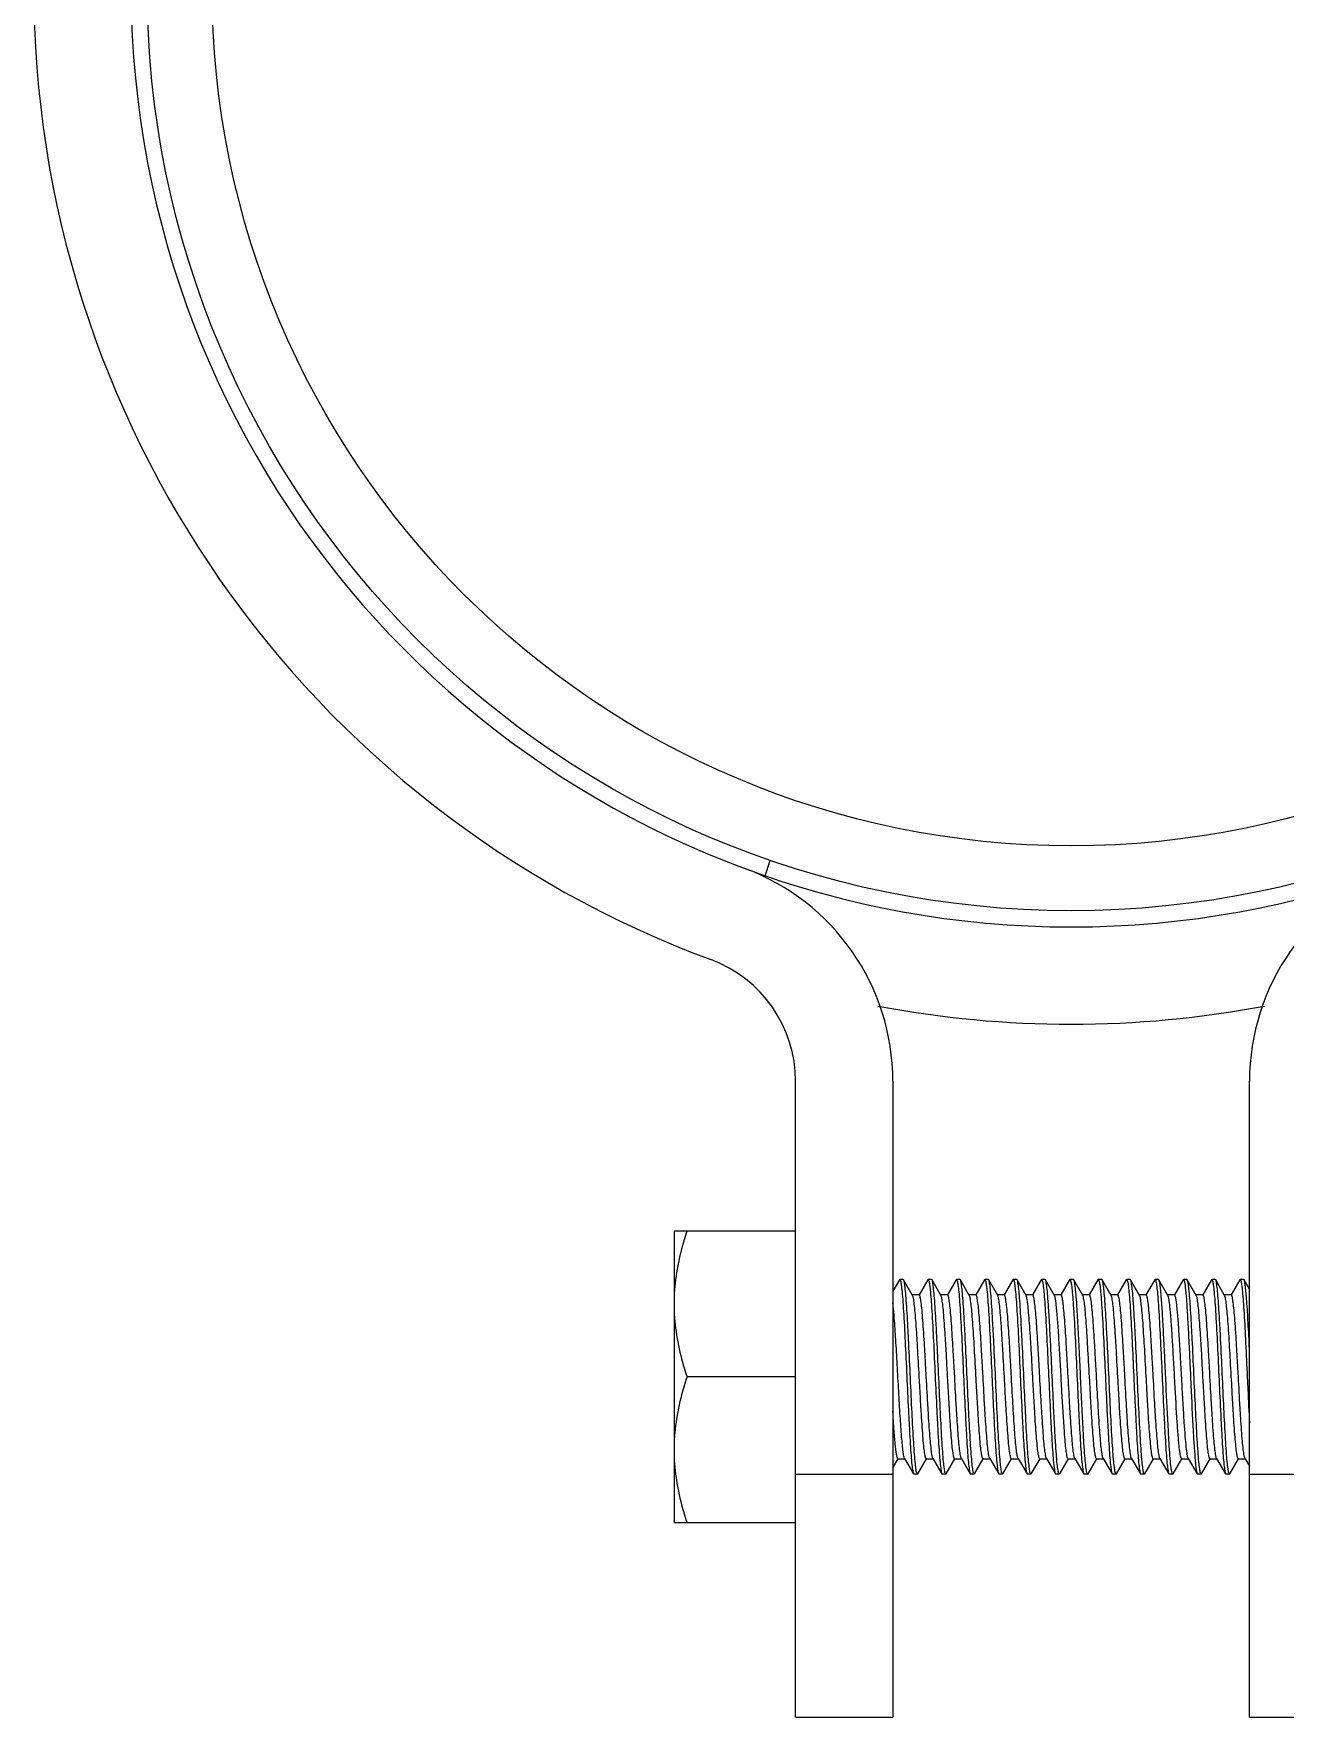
# Model space of a CAD drawing. Extents: x -427546 to -314919, y 698702 to 968782.
# Drawn here: x -419600 to -419040, y 900887 to 901641 of the extents above; entities that cross this region are included whole.
import ezdxf

# ---------------------------------------------------------------- set-up
doc = ezdxf.new("R2010")
doc.units = 0
doc.header["$LTSCALE"] = 1000
doc.header["$MEASUREMENT"] = 0
doc.layers.get('0').update_dxf_attribs({"linetype": 'CONTINUOUS'})

msp = doc.modelspace()

# ---------------------------------------------------------------- linework, layer by layer
at = {"linetype": 'CONTINUOUS'}
for p, q in [((-419272.87, 901263.79), (-419270.51, 901270.65)), ((-419259.2, 900886.92), (-419259.2, 901171.73)), ((-419215.64, 901171.73), (-419215.64, 900886.92)), ((-419055.92, 900886.92), (-419055.92, 901171.73)), ((-419313.65, 901104.72), (-419259.2, 901104.72)), ((-419313.65, 901104.72), (-419313.65, 900974.04)), ((-419212.72, 901082.8), (-419215.64, 901077.76)), ((-419212.72, 901082.8), (-419212.56, 901082.94)), ((-419210.97, 901082.94), (-419212.56, 901082.94)), ((-419210.97, 901082.94), (-419212.56, 901082.94)), ((-419212.56, 901082.94), (-419212.53, 901082.94)), ((-419210.81, 901082.8), (-419210.97, 901082.94)), ((-419206.8, 901075.88), (-419210.81, 901082.8)), ((-419200.02, 901082.8), (-419203.91, 901076.09)), ((-419200.02, 901082.8), (-419199.85, 901082.94)), ((-419198.27, 901082.94), (-419199.85, 901082.94)), ((-419198.27, 901082.94), (-419199.85, 901082.94)), ((-419199.85, 901082.94), (-419199.83, 901082.94)), ((-419198.1, 901082.8), (-419198.27, 901082.94)), ((-419194.09, 901075.88), (-419198.1, 901082.8)), ((-419187.31, 901082.8), (-419191.2, 901076.09)), ((-419187.31, 901082.8), (-419187.15, 901082.94)), ((-419185.56, 901082.94), (-419187.15, 901082.94)), ((-419185.56, 901082.94), (-419187.15, 901082.94)), ((-419187.15, 901082.94), (-419187.12, 901082.94)), ((-419185.4, 901082.8), (-419185.56, 901082.94)), ((-419181.39, 901075.88), (-419185.4, 901082.8)), ((-419174.61, 901082.8), (-419178.5, 901076.09)), ((-419174.61, 901082.8), (-419174.44, 901082.94)), ((-419172.86, 901082.94), (-419174.44, 901082.94)), ((-419172.86, 901082.94), (-419174.44, 901082.94)), ((-419174.44, 901082.94), (-419174.42, 901082.94)), ((-419172.69, 901082.8), (-419172.86, 901082.94)), ((-419168.68, 901075.88), (-419172.69, 901082.8)), ((-419161.9, 901082.8), (-419165.79, 901076.09)), ((-419161.9, 901082.8), (-419161.74, 901082.94)), ((-419160.15, 901082.94), (-419161.74, 901082.94)), ((-419160.15, 901082.94), (-419161.74, 901082.94)), ((-419161.74, 901082.94), (-419161.71, 901082.94)), ((-419159.99, 901082.8), (-419160.15, 901082.94)), ((-419155.98, 901075.88), (-419159.99, 901082.8)), ((-419149.2, 901082.8), (-419153.09, 901076.09)), ((-419149.2, 901082.8), (-419149.03, 901082.94)), ((-419147.45, 901082.94), (-419149.03, 901082.94)), ((-419147.45, 901082.94), (-419149.03, 901082.94)), ((-419149.03, 901082.94), (-419149.01, 901082.94)), ((-419147.28, 901082.8), (-419147.45, 901082.94)), ((-419143.27, 901075.88), (-419147.28, 901082.8)), ((-419136.49, 901082.8), (-419140.38, 901076.09)), ((-419136.49, 901082.8), (-419136.33, 901082.94)), ((-419134.74, 901082.94), (-419136.33, 901082.94)), ((-419134.74, 901082.94), (-419136.33, 901082.94)), ((-419136.33, 901082.94), (-419136.31, 901082.94)), ((-419134.58, 901082.8), (-419134.74, 901082.94)), ((-419130.57, 901075.88), (-419134.58, 901082.8)), ((-419123.79, 901082.8), (-419127.68, 901076.09)), ((-419123.79, 901082.8), (-419123.62, 901082.94)), ((-419122.04, 901082.94), (-419123.62, 901082.94)), ((-419122.04, 901082.94), (-419123.62, 901082.94)), ((-419123.62, 901082.94), (-419123.6, 901082.94)), ((-419121.87, 901082.8), (-419122.04, 901082.94)), ((-419117.86, 901075.88), (-419121.87, 901082.8)), ((-419111.08, 901082.8), (-419114.97, 901076.09)), ((-419111.08, 901082.8), (-419110.92, 901082.94)), ((-419109.33, 901082.94), (-419110.92, 901082.94)), ((-419109.33, 901082.94), (-419110.92, 901082.94)), ((-419110.92, 901082.94), (-419110.89, 901082.94)), ((-419109.17, 901082.8), (-419109.33, 901082.94)), ((-419105.16, 901075.88), (-419109.17, 901082.8)), ((-419098.38, 901082.8), (-419102.27, 901076.09)), ((-419098.38, 901082.8), (-419098.21, 901082.94)), ((-419096.63, 901082.94), (-419098.21, 901082.94)), ((-419096.63, 901082.94), (-419098.21, 901082.94)), ((-419098.21, 901082.94), (-419098.19, 901082.94)), ((-419096.46, 901082.8), (-419096.63, 901082.94)), ((-419092.45, 901075.88), (-419096.46, 901082.8)), ((-419085.67, 901082.8), (-419089.56, 901076.09)), ((-419085.67, 901082.8), (-419085.51, 901082.94)), ((-419083.92, 901082.94), (-419085.51, 901082.94)), ((-419083.92, 901082.94), (-419085.51, 901082.94)), ((-419085.51, 901082.94), (-419085.48, 901082.94)), ((-419083.76, 901082.8), (-419083.92, 901082.94)), ((-419079.75, 901075.88), (-419083.76, 901082.8)), ((-419072.97, 901082.8), (-419076.86, 901076.09)), ((-419072.97, 901082.8), (-419072.8, 901082.94)), ((-419071.22, 901082.94), (-419072.8, 901082.94)), ((-419071.22, 901082.94), (-419072.8, 901082.94)), ((-419072.8, 901082.94), (-419072.78, 901082.94)), ((-419071.05, 901082.8), (-419071.22, 901082.94)), ((-419067.04, 901075.88), (-419071.05, 901082.8)), ((-419060.26, 901082.8), (-419064.15, 901076.09)), ((-419060.26, 901082.8), (-419060.1, 901082.94)), ((-419058.51, 901082.94), (-419060.1, 901082.94)), ((-419058.51, 901082.94), (-419060.1, 901082.94)), ((-419060.1, 901082.94), (-419060.07, 901082.94)), ((-419058.35, 901082.8), (-419058.51, 901082.94)), ((-419055.92, 901078.61), (-419058.35, 901082.8)), ((-419203.84, 901076.04), (-419206.89, 901076.04)), ((-419191.13, 901076.04), (-419194.19, 901076.04)), ((-419178.43, 901076.04), (-419181.48, 901076.04)), ((-419181.31, 901075.71), (-419181.39, 901075.88)), ((-419165.72, 901076.04), (-419168.78, 901076.04)), ((-419153.02, 901076.04), (-419156.07, 901076.04)), ((-419140.31, 901076.04), (-419143.37, 901076.04)), ((-419127.61, 901076.04), (-419130.66, 901076.04)), ((-419114.9, 901076.04), (-419117.96, 901076.04)), ((-419102.2, 901076.04), (-419105.25, 901076.04)), ((-419105.03, 901075.6), (-419105.16, 901075.88)), ((-419089.49, 901076.04), (-419092.55, 901076.04)), ((-419076.79, 901076.04), (-419079.84, 901076.04)), ((-419064.08, 901076.04), (-419067.14, 901076.04)), ((-419259.2, 901039.38), (-419307.82, 901039.38)), ((-419056.92, 901039.33), (-419056.9, 901038.88)), ((-419215.64, 900998.58), (-419213.27, 901002.68)), ((-419213.34, 901002.72), (-419210.28, 901002.72)), ((-419210.38, 901002.88), (-419206.37, 900995.96)), ((-419204.46, 900995.96), (-419200.56, 901002.68)), ((-419200.64, 901002.72), (-419197.58, 901002.72)), ((-419197.68, 901002.88), (-419193.66, 900995.96)), ((-419191.75, 900995.96), (-419187.86, 901002.68)), ((-419187.93, 901002.72), (-419184.87, 901002.72)), ((-419184.97, 901002.88), (-419180.96, 900995.96)), ((-419179.05, 900995.96), (-419175.15, 901002.68)), ((-419175.23, 901002.72), (-419172.17, 901002.72)), ((-419172.27, 901002.88), (-419168.25, 900995.96)), ((-419166.34, 900995.96), (-419162.45, 901002.68)), ((-419162.52, 901002.72), (-419159.46, 901002.72)), ((-419159.56, 901002.88), (-419155.55, 900995.96)), ((-419153.64, 900995.96), (-419149.74, 901002.68)), ((-419149.82, 901002.72), (-419146.76, 901002.72)), ((-419146.86, 901002.88), (-419142.84, 900995.96)), ((-419140.93, 900995.96), (-419137.04, 901002.68)), ((-419137.11, 901002.72), (-419137.3, 901002.88)), ((-419137.11, 901002.72), (-419134.05, 901002.72)), ((-419134.15, 901002.88), (-419130.14, 900995.96)), ((-419128.23, 900995.96), (-419124.33, 901002.68)), ((-419124.41, 901002.72), (-419121.35, 901002.72)), ((-419121.45, 901002.88), (-419117.43, 900995.96)), ((-419115.52, 900995.96), (-419111.63, 901002.68)), ((-419111.7, 901002.72), (-419108.64, 901002.72)), ((-419108.74, 901002.88), (-419104.73, 900995.96)), ((-419102.82, 900995.96), (-419098.92, 901002.68)), ((-419099, 901002.72), (-419095.94, 901002.72)), ((-419096.04, 901002.88), (-419092.02, 900995.96)), ((-419090.11, 900995.96), (-419086.22, 901002.68)), ((-419086.29, 901002.72), (-419083.23, 901002.72)), ((-419083.33, 901002.88), (-419079.32, 900995.96)), ((-419077.41, 900995.96), (-419073.51, 901002.68)), ((-419073.59, 901002.72), (-419070.53, 901002.72)), ((-419070.63, 901002.88), (-419066.61, 900995.96)), ((-419064.7, 900995.96), (-419060.81, 901002.68)), ((-419060.88, 901002.72), (-419057.82, 901002.72)), ((-419057.92, 901002.88), (-419057.82, 901002.72)), ((-419057.82, 901002.72), (-419055.92, 900999.43)), ((-419259.2, 900995.82), (-419215.64, 900995.82)), ((-419206.37, 900995.96), (-419206.21, 900995.82)), ((-419204.62, 900995.82), (-419206.21, 900995.82)), ((-419204.62, 900995.82), (-419206.21, 900995.82)), ((-419204.62, 900995.82), (-419204.64, 900995.82)), ((-419204.46, 900995.96), (-419204.62, 900995.82)), ((-419193.66, 900995.96), (-419193.5, 900995.82)), ((-419191.91, 900995.82), (-419193.5, 900995.82)), ((-419191.91, 900995.82), (-419193.5, 900995.82)), ((-419191.91, 900995.82), (-419191.94, 900995.82)), ((-419191.75, 900995.96), (-419191.91, 900995.82)), ((-419180.96, 900995.96), (-419180.8, 900995.82)), ((-419179.21, 900995.82), (-419180.8, 900995.82)), ((-419179.21, 900995.82), (-419180.8, 900995.82)), ((-419179.21, 900995.82), (-419179.23, 900995.82)), ((-419179.05, 900995.96), (-419179.21, 900995.82)), ((-419168.25, 900995.96), (-419168.09, 900995.82)), ((-419166.5, 900995.82), (-419168.09, 900995.82)), ((-419166.5, 900995.82), (-419168.09, 900995.82)), ((-419166.5, 900995.82), (-419166.53, 900995.82)), ((-419166.34, 900995.96), (-419166.5, 900995.82)), ((-419155.55, 900995.96), (-419155.39, 900995.82)), ((-419153.8, 900995.82), (-419155.39, 900995.82)), ((-419153.8, 900995.82), (-419155.39, 900995.82)), ((-419153.8, 900995.82), (-419153.82, 900995.82)), ((-419153.64, 900995.96), (-419153.8, 900995.82)), ((-419142.84, 900995.96), (-419142.68, 900995.82)), ((-419141.28, 900995.82), (-419142.68, 900995.82)), ((-419141.28, 900995.82), (-419142.68, 900995.82)), ((-419141.19, 900995.87), (-419141.28, 900996.02)), ((-419140.93, 900995.96), (-419141.09, 900995.82)), ((-419130.17, 900996.02), (-419130.14, 900995.96)), ((-419130.14, 900995.96), (-419130.07, 900995.87)), ((-419128.39, 900995.82), (-419129.98, 900995.82)), ((-419128.23, 900995.96), (-419128.39, 900995.82)), ((-419117.43, 900995.96), (-419117.27, 900995.82)), ((-419115.68, 900995.82), (-419117.27, 900995.82)), ((-419115.68, 900995.82), (-419117.27, 900995.82)), ((-419115.68, 900995.82), (-419115.71, 900995.82)), ((-419115.52, 900995.96), (-419115.68, 900995.82)), ((-419104.73, 900995.96), (-419104.57, 900995.82)), ((-419102.98, 900995.82), (-419104.57, 900995.82)), ((-419102.98, 900995.82), (-419104.57, 900995.82)), ((-419102.98, 900995.82), (-419103, 900995.82)), ((-419102.82, 900995.96), (-419102.98, 900995.82)), ((-419092.02, 900995.96), (-419091.86, 900995.82)), ((-419090.27, 900995.82), (-419091.86, 900995.82)), ((-419090.27, 900995.82), (-419091.86, 900995.82)), ((-419090.11, 900995.96), (-419090.27, 900995.82)), ((-419079.32, 900995.96), (-419079.16, 900995.82)), ((-419077.57, 900995.82), (-419079.16, 900995.82)), ((-419077.57, 900995.82), (-419079.16, 900995.82)), ((-419077.57, 900995.82), (-419077.59, 900995.82)), ((-419077.41, 900995.96), (-419077.57, 900995.82)), ((-419066.61, 900995.96), (-419066.45, 900995.82)), ((-419064.86, 900995.82), (-419066.45, 900995.82)), ((-419064.86, 900995.82), (-419066.45, 900995.82)), ((-419064.86, 900995.82), (-419064.89, 900995.82)), ((-419064.7, 900995.96), (-419064.86, 900995.82)), ((-419055.92, 900995.82), (-419012.36, 900995.82)), ((-419259.2, 900974.04), (-419313.65, 900974.04)), ((-419259.2, 900886.92), (-419215.64, 900886.92)), ((-419055.92, 900886.92), (-419012.36, 900886.92))]:
    msp.add_line(p, q, dxfattribs=at)
for radius in [413.82, 384.78]:
    msp.add_circle((-419135.78, 901661.93), radius, dxfattribs=at)
for centre, radius, start, end in [((-419135.78, 901661.93), 464.64, 110.31751, 249.68249), ((-419135.78, 901661.93), 421.08, 109, 71), ((-419317.28, 901171.73), 101.64, 0, 69.68249), ((-418954.28, 901171.73), 101.64, 110.31751, 180), ((-419317.28, 901171.73), 58.08, 0, 69.68249), ((-419135.78, 901661.93), 464.64, 259.26191, 280.73809)]:
    msp.add_arc(centre, radius, start, end, dxfattribs=at)
for points, knots in [([(-419307.82, 901104.72), (-419308.7, 901102.07), (-419311.92, 901091.47), (-419313.65, 901080.35), (-419313.65, 901072.05)], [0, 0, 0, 0, 0.251892, 1, 1, 1, 1]), ([(-419212.53, 901082.94), (-419212.51, 901082.93), (-419212.36, 901082.82), (-419212.31, 901082.63), (-419212.26, 901082.48)], [0, 0, 0, 0, 0.146246, 1, 1, 1, 1]), ([(-419212.26, 901082.48), (-419212.07, 901081.87), (-419211.82, 901080.17), (-419211.47, 901076.98), (-419211.12, 901072.54), (-419210.61, 901064.6), (-419210.01, 901052.94), (-419209.32, 901038.01), (-419208.73, 901025.33), (-419208.23, 901015.79), (-419207.88, 901009.65), (-419207.51, 901004.49), (-419207.19, 901000.47), (-419206.8, 900997.79), (-419206.6, 900996.37), (-419206.37, 900995.96)], [0, 0, 0, 0, 0.021868, 0.059293, 0.111148, 0.175758, 0.334416, 0.514504, 0.692433, 0.773207, 0.844889, 0.905123, 0.951944, 0.983855, 1, 1, 1, 1]), ([(-419204.91, 900996.29), (-419205.11, 900996.89), (-419205.36, 900998.6), (-419205.71, 901001.79), (-419206.06, 901006.23), (-419206.57, 901014.17), (-419207.17, 901025.83), (-419207.86, 901040.75), (-419208.45, 901053.43), (-419208.95, 901062.97), (-419209.3, 901069.12), (-419209.67, 901074.27), (-419209.99, 901078.29), (-419210.37, 901080.98), (-419210.57, 901082.4), (-419210.81, 901082.8)], [0, 0, 0, 0, 0.021893, 0.059337, 0.111209, 0.175831, 0.334488, 0.514558, 0.692467, 0.773229, 0.8449, 0.905129, 0.951948, 0.983856, 1, 1, 1, 1]), ([(-419199.83, 901082.94), (-419199.8, 901082.93), (-419199.66, 901082.82), (-419199.61, 901082.64), (-419199.56, 901082.49)], [0, 0, 0, 0, 0.147522, 1, 1, 1, 1]), ([(-419199.56, 901082.49), (-419199.37, 901081.9), (-419199.12, 901080.2), (-419198.76, 901077.02), (-419198.42, 901072.59), (-419197.9, 901064.65), (-419197.31, 901053), (-419196.62, 901038.06), (-419196.03, 901025.37), (-419195.53, 901015.82), (-419195.17, 901009.66), (-419194.81, 901004.51), (-419194.48, 901000.48), (-419194.1, 900997.79), (-419193.9, 900996.37), (-419193.66, 900995.96)], [0, 0, 0, 0, 0.02168, 0.058952, 0.110694, 0.175227, 0.333837, 0.514005, 0.692077, 0.772934, 0.8447, 0.905011, 0.95189, 0.983838, 1, 1, 1, 1]), ([(-419192.21, 900996.28), (-419192.4, 900996.89), (-419192.65, 900998.6), (-419193.01, 901001.78), (-419193.35, 901006.23), (-419193.87, 901014.17), (-419194.46, 901025.82), (-419195.15, 901040.75), (-419195.74, 901053.43), (-419196.24, 901062.97), (-419196.6, 901069.12), (-419196.96, 901074.27), (-419197.28, 901078.29), (-419197.67, 901080.98), (-419197.87, 901082.4), (-419198.1, 901082.8)], [0, 0, 0, 0, 0.021869, 0.059298, 0.111159, 0.175773, 0.334425, 0.514513, 0.692436, 0.773203, 0.844885, 0.905123, 0.951945, 0.983855, 1, 1, 1, 1]), ([(-419187.12, 901082.94), (-419187.1, 901082.93), (-419186.95, 901082.82), (-419186.9, 901082.62), (-419186.85, 901082.48)], [0, 0, 0, 0, 0.146192, 1, 1, 1, 1]), ([(-419186.85, 901082.48), (-419186.66, 901081.87), (-419186.41, 901080.17), (-419186.06, 901076.98), (-419185.71, 901072.53), (-419185.2, 901064.59), (-419184.6, 901052.94), (-419183.91, 901038.01), (-419183.32, 901025.33), (-419182.82, 901015.79), (-419182.47, 901009.65), (-419182.1, 901004.49), (-419181.78, 901000.47), (-419181.39, 900997.79), (-419181.19, 900996.37), (-419180.96, 900995.96)], [0, 0, 0, 0, 0.021875, 0.059308, 0.111172, 0.175789, 0.334441, 0.514524, 0.692444, 0.773209, 0.844888, 0.905124, 0.951946, 0.983855, 1, 1, 1, 1]), ([(-419179.5, 900996.27), (-419179.69, 900996.87), (-419179.94, 900998.57), (-419180.3, 901001.74), (-419180.64, 901006.18), (-419181.16, 901014.11), (-419181.75, 901025.77), (-419182.45, 901040.7), (-419183.04, 901053.39), (-419183.53, 901062.95), (-419183.89, 901069.1), (-419184.26, 901074.26), (-419184.58, 901078.28), (-419184.96, 901080.97), (-419185.16, 901082.4), (-419185.4, 901082.8)], [0, 0, 0, 0, 0.021696, 0.058981, 0.110733, 0.175273, 0.333889, 0.51405, 0.692109, 0.772959, 0.844718, 0.905021, 0.951895, 0.98384, 1, 1, 1, 1]), ([(-419174.42, 901082.94), (-419174.39, 901082.93), (-419174.24, 901082.81), (-419174.2, 901082.62), (-419174.15, 901082.48)], [0, 0, 0, 0, 0.146067, 1, 1, 1, 1]), ([(-419174.15, 901082.48), (-419173.96, 901081.87), (-419173.71, 901080.16), (-419173.35, 901076.97), (-419173.01, 901072.53), (-419172.49, 901064.59), (-419171.9, 901052.93), (-419171.2, 901038.01), (-419170.62, 901025.33), (-419170.12, 901015.79), (-419169.76, 901009.64), (-419169.4, 901004.49), (-419169.07, 901000.47), (-419168.69, 900997.79), (-419168.49, 900996.37), (-419168.25, 900995.96)], [0, 0, 0, 0, 0.021894, 0.059339, 0.111212, 0.175833, 0.334492, 0.514561, 0.69247, 0.773231, 0.844902, 0.905131, 0.951948, 0.983856, 1, 1, 1, 1]), ([(-419166.8, 900996.28), (-419166.99, 900996.89), (-419167.24, 900998.6), (-419167.6, 901001.78), (-419167.94, 901006.23), (-419168.46, 901014.17), (-419169.05, 901025.82), (-419169.74, 901040.75), (-419170.33, 901053.43), (-419170.83, 901062.97), (-419171.19, 901069.12), (-419171.55, 901074.27), (-419171.87, 901078.29), (-419172.26, 901080.98), (-419172.46, 901082.4), (-419172.69, 901082.8)], [0, 0, 0, 0, 0.021872, 0.059299, 0.111157, 0.175768, 0.334426, 0.51451, 0.692437, 0.773209, 0.84489, 0.905124, 0.951944, 0.983855, 1, 1, 1, 1]), ([(-419161.71, 901082.94), (-419161.69, 901082.93), (-419161.54, 901082.82), (-419161.49, 901082.63), (-419161.44, 901082.48)], [0, 0, 0, 0, 0.14652, 1, 1, 1, 1]), ([(-419161.44, 901082.48), (-419161.25, 901081.88), (-419161, 901080.17), (-419160.65, 901076.99), (-419160.3, 901072.55), (-419159.79, 901064.61), (-419159.19, 901052.95), (-419158.5, 901038.02), (-419157.91, 901025.34), (-419157.41, 901015.8), (-419157.06, 901009.65), (-419156.69, 901004.5), (-419156.37, 901000.47), (-419155.98, 900997.79), (-419155.78, 900996.37), (-419155.55, 900995.96)], [0, 0, 0, 0, 0.021827, 0.05922, 0.111051, 0.175644, 0.334293, 0.514399, 0.692358, 0.77315, 0.84485, 0.9051, 0.951933, 0.983851, 1, 1, 1, 1]), ([(-419154.09, 900996.29), (-419154.29, 900996.89), (-419154.54, 900998.6), (-419154.89, 901001.79), (-419155.24, 901006.23), (-419155.75, 901014.17), (-419156.35, 901025.83), (-419157.04, 901040.75), (-419157.63, 901053.43), (-419158.13, 901062.97), (-419158.48, 901069.12), (-419158.85, 901074.27), (-419159.17, 901078.29), (-419159.55, 901080.98), (-419159.75, 901082.4), (-419159.99, 901082.8)], [0, 0, 0, 0, 0.021888, 0.05933, 0.1112, 0.17582, 0.334476, 0.514549, 0.692461, 0.773223, 0.844896, 0.905127, 0.951947, 0.983856, 1, 1, 1, 1]), ([(-419149.01, 901082.94), (-419148.98, 901082.93), (-419148.84, 901082.82), (-419148.79, 901082.63), (-419148.74, 901082.49)], [0, 0, 0, 0, 0.147302, 1, 1, 1, 1]), ([(-419148.74, 901082.49), (-419148.55, 901081.89), (-419148.3, 901080.19), (-419147.94, 901077.01), (-419147.6, 901072.58), (-419147.08, 901064.64), (-419146.49, 901052.99), (-419145.8, 901038.05), (-419145.21, 901025.36), (-419144.71, 901015.81), (-419144.35, 901009.66), (-419143.99, 901004.5), (-419143.66, 901000.48), (-419143.28, 900997.79), (-419143.08, 900996.37), (-419142.84, 900995.96)], [0, 0, 0, 0, 0.021712, 0.059011, 0.110774, 0.175321, 0.333937, 0.514091, 0.692138, 0.77298, 0.844732, 0.90503, 0.9519, 0.983841, 1, 1, 1, 1]), ([(-419141.28, 900996.02), (-419141.51, 900996.48), (-419141.73, 900998), (-419142.11, 901000.88), (-419142.45, 901005.12), (-419142.82, 901010.52), (-419143.18, 901016.91), (-419143.68, 901026.74), (-419144.28, 901039.68), (-419144.88, 901052.6), (-419145.39, 901062.38), (-419145.75, 901068.7), (-419146.12, 901074.01), (-419146.45, 901078.16), (-419146.84, 901080.92), (-419147.04, 901082.39), (-419147.28, 901082.8)], [0, 0, 0, 0, 0.017781, 0.051792, 0.101046, 0.163901, 0.238227, 0.321493, 0.50325, 0.684515, 0.767186, 0.840711, 0.902583, 0.950706, 0.983484, 1, 1, 1, 1]), ([(-419136.31, 901082.94), (-419136.28, 901082.93), (-419136.11, 901082.8), (-419136.07, 901082.59), (-419136.02, 901082.43)], [0, 0, 0, 0, 0.142412, 1, 1, 1, 1]), ([(-419136.02, 901082.43), (-419135.83, 901081.81), (-419135.58, 901080.09), (-419135.23, 901076.88), (-419134.89, 901072.45), (-419134.37, 901064.55), (-419133.78, 901052.98), (-419133.1, 901038.15), (-419132.51, 901025.56), (-419132.02, 901016.06), (-419131.66, 901009.92), (-419131.3, 901004.75), (-419130.97, 901000.69), (-419130.6, 900997.92), (-419130.39, 900996.46), (-419130.17, 900996.02)], [0, 0, 0, 0, 0.022323, 0.059966, 0.111809, 0.176196, 0.333935, 0.512859, 0.689876, 0.770433, 0.84213, 0.902644, 0.950025, 0.982776, 1, 1, 1, 1]), ([(-419128.39, 900995.82), (-419128.48, 900995.82), (-419128.66, 900996.16), (-419128.81, 900996.72), (-419129, 900997.73), (-419129.27, 900999.78), (-419129.6, 901003.25), (-419129.97, 901008.35), (-419130.35, 901014.58), (-419130.73, 901021.72), (-419131.11, 901029.51), (-419131.49, 901037.66), (-419131.86, 901045.86), (-419132.24, 901053.83), (-419132.62, 901061.28), (-419133, 901067.93), (-419133.38, 901073.52), (-419133.72, 901077.9), (-419134.12, 901080.82), (-419134.33, 901082.37), (-419134.58, 901082.8)], [0, 0, 0, 0, 0.003179, 0.010349, 0.021865, 0.037693, 0.081777, 0.141086, 0.21349, 0.29637, 0.38671, 0.481216, 0.576446, 0.66894, 0.755331, 0.832471, 0.897559, 0.948248, 0.982744, 1, 1, 1, 1]), ([(-419123.6, 901082.94), (-419123.57, 901082.93), (-419123.42, 901082.81), (-419123.38, 901082.62), (-419123.33, 901082.47)], [0, 0, 0, 0, 0.146004, 1, 1, 1, 1]), ([(-419123.33, 901082.47), (-419123.14, 901081.87), (-419122.89, 901080.16), (-419122.53, 901076.97), (-419122.19, 901072.53), (-419121.67, 901064.58), (-419121.08, 901052.93), (-419120.38, 901038), (-419119.8, 901025.33), (-419119.3, 901015.79), (-419118.94, 901009.64), (-419118.58, 901004.49), (-419118.25, 901000.47), (-419117.87, 900997.79), (-419117.67, 900996.37), (-419117.43, 900995.96)], [0, 0, 0, 0, 0.021904, 0.059356, 0.111234, 0.175859, 0.334521, 0.514585, 0.692487, 0.773246, 0.844913, 0.905138, 0.951952, 0.983857, 1, 1, 1, 1]), ([(-419115.98, 900996.29), (-419116.17, 900996.89), (-419116.42, 900998.6), (-419116.78, 901001.79), (-419117.12, 901006.23), (-419117.64, 901014.17), (-419118.23, 901025.83), (-419118.92, 901040.75), (-419119.51, 901053.43), (-419120.01, 901062.97), (-419120.37, 901069.12), (-419120.73, 901074.27), (-419121.05, 901078.29), (-419121.44, 901080.98), (-419121.64, 901082.4), (-419121.87, 901082.8)], [0, 0, 0, 0, 0.021888, 0.059328, 0.111196, 0.175814, 0.334474, 0.514547, 0.692462, 0.773228, 0.844902, 0.905131, 0.951948, 0.983856, 1, 1, 1, 1]), ([(-419110.89, 901082.94), (-419110.87, 901082.93), (-419110.72, 901082.82), (-419110.67, 901082.63), (-419110.63, 901082.48)], [0, 0, 0, 0, 0.146788, 1, 1, 1, 1]), ([(-419110.63, 901082.48), (-419110.43, 901081.88), (-419110.18, 901080.18), (-419109.83, 901077), (-419109.48, 901072.56), (-419108.97, 901064.62), (-419108.37, 901052.97), (-419107.68, 901038.03), (-419107.09, 901025.35), (-419106.59, 901015.8), (-419106.24, 901009.65), (-419105.87, 901004.5), (-419105.55, 901000.47), (-419105.16, 900997.79), (-419104.96, 900996.37), (-419104.73, 900995.96)], [0, 0, 0, 0, 0.021788, 0.059148, 0.110955, 0.175533, 0.334174, 0.514296, 0.692285, 0.773094, 0.844811, 0.905077, 0.951921, 0.983848, 1, 1, 1, 1]), ([(-419103.27, 900996.28), (-419103.47, 900996.89), (-419103.72, 900998.6), (-419104.07, 901001.79), (-419104.42, 901006.23), (-419104.93, 901014.17), (-419105.53, 901025.82), (-419106.22, 901040.75), (-419106.81, 901053.43), (-419107.31, 901062.97), (-419107.66, 901069.12), (-419108.03, 901074.27), (-419108.35, 901078.29), (-419108.73, 901080.98), (-419108.93, 901082.4), (-419109.17, 901082.8)], [0, 0, 0, 0, 0.021877, 0.059311, 0.111175, 0.175792, 0.334445, 0.514524, 0.692444, 0.773209, 0.844887, 0.905122, 0.951945, 0.983855, 1, 1, 1, 1]), ([(-419098.19, 901082.94), (-419098.16, 901082.93), (-419098.01, 901082.82), (-419097.97, 901082.63), (-419097.92, 901082.48)], [0, 0, 0, 0, 0.146706, 1, 1, 1, 1]), ([(-419097.92, 901082.48), (-419097.73, 901081.88), (-419097.48, 901080.18), (-419097.12, 901076.99), (-419096.78, 901072.55), (-419096.26, 901064.62), (-419095.67, 901052.96), (-419094.98, 901038.03), (-419094.39, 901025.35), (-419093.89, 901015.8), (-419093.53, 901009.65), (-419093.17, 901004.5), (-419092.84, 901000.47), (-419092.46, 900997.79), (-419092.26, 900996.37), (-419092.02, 900995.96)], [0, 0, 0, 0, 0.0218, 0.059172, 0.110989, 0.175574, 0.334211, 0.514328, 0.692305, 0.773106, 0.844818, 0.905082, 0.951925, 0.983849, 1, 1, 1, 1]), ([(-419092.25, 901015.07), (-419092.65, 901022.13), (-419093.15, 901032.97), (-419093.82, 901047.38), (-419094.33, 901057.87), (-419094.83, 901067.12), (-419095.27, 901073.76), (-419095.64, 901077.98), (-419095.89, 901080.22), (-419096.14, 901081.74), (-419096.32, 901082.55), (-419096.46, 901082.8)], [0, 0, 0, 0, 0.31261, 0.479025, 0.637331, 0.776893, 0.888349, 0.931124, 0.964281, 0.987309, 1, 1, 1, 1]), ([(-419085.48, 901082.94), (-419085.46, 901082.93), (-419085.31, 901082.82), (-419085.26, 901082.63), (-419085.22, 901082.48)], [0, 0, 0, 0, 0.14666, 1, 1, 1, 1]), ([(-419085.22, 901082.48), (-419084.91, 901081.54), (-419084.61, 901078.7), (-419084.1, 901073.35), (-419083.64, 901065.83), (-419083.15, 901056.64), (-419082.66, 901046.37), (-419082.01, 901032.38), (-419081.52, 901021.9), (-419081.14, 901015.07)], [0, 0, 0, 0, 0.04411, 0.125541, 0.239358, 0.37843, 0.533993, 0.696234, 1, 1, 1, 1]), ([(-419077.86, 900996.28), (-419078.05, 900996.88), (-419078.3, 900998.58), (-419078.66, 901001.76), (-419079, 901006.2), (-419079.52, 901014.14), (-419080.11, 901025.79), (-419080.81, 901040.72), (-419081.4, 901053.41), (-419081.89, 901062.96), (-419082.25, 901069.11), (-419082.62, 901074.26), (-419082.94, 901078.29), (-419083.32, 901080.97), (-419083.52, 901082.4), (-419083.76, 901082.8)], [0, 0, 0, 0, 0.02177, 0.059115, 0.110912, 0.175482, 0.334119, 0.514249, 0.692251, 0.773068, 0.844793, 0.905066, 0.951916, 0.983846, 1, 1, 1, 1]), ([(-419072.78, 901082.94), (-419072.75, 901082.93), (-419072.6, 901082.81), (-419072.56, 901082.62), (-419072.51, 901082.47)], [0, 0, 0, 0, 0.146034, 1, 1, 1, 1]), ([(-419072.51, 901082.47), (-419072.32, 901081.87), (-419072.07, 901080.16), (-419071.71, 901076.97), (-419071.37, 901072.53), (-419070.85, 901064.59), (-419070.26, 901052.93), (-419069.56, 901038.01), (-419068.98, 901025.33), (-419068.48, 901015.79), (-419068.12, 901009.64), (-419067.76, 901004.49), (-419067.43, 901000.47), (-419067.05, 900997.79), (-419066.85, 900996.37), (-419066.61, 900995.96)], [0, 0, 0, 0, 0.021899, 0.059349, 0.111223, 0.175847, 0.334508, 0.514576, 0.692482, 0.773242, 0.844912, 0.905137, 0.951951, 0.983857, 1, 1, 1, 1]), ([(-419065.16, 900996.29), (-419065.35, 900996.89), (-419065.6, 900998.6), (-419065.96, 901001.79), (-419066.3, 901006.24), (-419066.82, 901014.18), (-419067.41, 901025.83), (-419068.1, 901040.76), (-419068.69, 901053.44), (-419069.19, 901062.98), (-419069.55, 901069.12), (-419069.91, 901074.27), (-419070.23, 901078.29), (-419070.62, 901080.98), (-419070.82, 901082.4), (-419071.05, 901082.8)], [0, 0, 0, 0, 0.02191, 0.059368, 0.111249, 0.175876, 0.33454, 0.514602, 0.692499, 0.773255, 0.84492, 0.905142, 0.951954, 0.983858, 1, 1, 1, 1]), ([(-419060.07, 901082.94), (-419060.05, 901082.93), (-419059.9, 901082.82), (-419059.85, 901082.63), (-419059.81, 901082.49)], [0, 0, 0, 0, 0.147008, 1, 1, 1, 1]), ([(-419059.81, 901082.49), (-419059.62, 901081.9), (-419059.37, 901080.26), (-419059.03, 901077.18), (-419058.69, 901072.9), (-419058.18, 901065.23), (-419057.6, 901053.92), (-419057.16, 901044.41), (-419056.92, 901039.33)], [0, 0, 0, 0, 0.042374, 0.114709, 0.214932, 0.339935, 0.647912, 1, 1, 1, 1]), ([(-419055.92, 901051.83), (-419056.11, 901055.76), (-419056.47, 901062.9), (-419056.97, 901071.28), (-419057.4, 901076.67), (-419057.68, 901079.54), (-419057.98, 901081.47), (-419058.17, 901082.5), (-419058.35, 901082.8)], [0, 0, 0, 0, 0.379459, 0.689334, 0.809279, 0.902185, 0.96608, 1, 1, 1, 1]), ([(-419313.65, 901072.05), (-419313.65, 901063.76), (-419311.92, 901052.63), (-419308.7, 901042.03), (-419307.82, 901039.38)], [0, 0, 0, 0, 0.748108, 1, 1, 1, 1]), ([(-419210.38, 901002.88), (-419210.56, 901003.2), (-419210.78, 901004.24), (-419211.1, 901006.19), (-419211.4, 901009.04), (-419211.87, 901014.33), (-419212.41, 901022.41), (-419213.03, 901033.22), (-419213.65, 901044.68), (-419214.27, 901055.58), (-419214.89, 901064.78), (-419215.35, 901070.22), (-419215.64, 901072.47)], [0, 0, 0, 0, 0.015697, 0.044446, 0.085716, 0.138485, 0.272802, 0.433446, 0.603652, 0.765638, 0.902498, 1, 1, 1, 1]), ([(-419200.64, 901002.72), (-419200.72, 901002.72), (-419200.91, 901002.98), (-419201.16, 901003.82), (-419201.5, 901005.76), (-419201.84, 901008.9), (-419202.21, 901013.17), (-419202.59, 901018.37), (-419202.96, 901024.33), (-419203.34, 901030.84), (-419203.84, 901039.91), (-419204.33, 901048.91), (-419204.85, 901057.49), (-419205.22, 901063.1), (-419205.6, 901067.85), (-419205.95, 901071.59), (-419206.34, 901074.13), (-419206.57, 901075.48), (-419206.8, 901075.88)], [0, 0, 0, 0, 0.003456, 0.010692, 0.037889, 0.081613, 0.140407, 0.212192, 0.2944, 0.384075, 0.47799, 0.664972, 0.751304, 0.828651, 0.894236, 0.945722, 0.981321, 1, 1, 1, 1]), ([(-419197.68, 901002.88), (-419197.91, 901003.28), (-419198.14, 901004.63), (-419198.52, 901007.17), (-419198.87, 901010.91), (-419199.25, 901015.66), (-419199.62, 901021.27), (-419200.14, 901029.85), (-419200.63, 901038.85), (-419201.13, 901047.92), (-419201.51, 901054.43), (-419201.89, 901060.39), (-419202.26, 901065.6), (-419202.63, 901069.87), (-419202.98, 901073), (-419203.32, 901074.94), (-419203.57, 901075.78), (-419203.75, 901076.04), (-419203.84, 901076.04)], [0, 0, 0, 0, 0.01868, 0.054278, 0.105764, 0.171348, 0.248694, 0.335026, 0.52201, 0.615925, 0.705601, 0.787808, 0.859593, 0.918386, 0.962109, 0.989306, 0.996546, 1, 1, 1, 1]), ([(-419187.93, 901002.72), (-419188.02, 901002.72), (-419188.2, 901002.98), (-419188.45, 901003.82), (-419188.79, 901005.76), (-419189.14, 901008.9), (-419189.51, 901013.17), (-419189.88, 901018.37), (-419190.26, 901024.33), (-419190.64, 901030.84), (-419191.14, 901039.91), (-419191.63, 901048.91), (-419192.15, 901057.49), (-419192.52, 901063.1), (-419192.9, 901067.85), (-419193.24, 901071.59), (-419193.63, 901074.13), (-419193.86, 901075.48), (-419194.09, 901075.88)], [0, 0, 0, 0, 0.003455, 0.010693, 0.037891, 0.081614, 0.140407, 0.212192, 0.2944, 0.384075, 0.47799, 0.664974, 0.751306, 0.828653, 0.894237, 0.945722, 0.98132, 1, 1, 1, 1]), ([(-419184.97, 901002.88), (-419185.2, 901003.28), (-419185.43, 901004.63), (-419185.82, 901007.17), (-419186.17, 901010.91), (-419186.54, 901015.66), (-419186.92, 901021.27), (-419187.43, 901029.85), (-419187.92, 901038.85), (-419188.43, 901047.92), (-419188.8, 901054.43), (-419189.18, 901060.39), (-419189.55, 901065.6), (-419189.93, 901069.87), (-419190.27, 901073), (-419190.61, 901074.94), (-419190.86, 901075.78), (-419191.05, 901076.04), (-419191.13, 901076.04)], [0, 0, 0, 0, 0.018679, 0.054277, 0.105763, 0.171348, 0.248695, 0.335027, 0.52201, 0.615925, 0.7056, 0.787807, 0.859593, 0.918386, 0.96211, 0.989308, 0.996544, 1, 1, 1, 1]), ([(-419175.23, 901002.72), (-419175.31, 901002.72), (-419175.49, 901002.97), (-419175.74, 901003.79), (-419176.07, 901005.68), (-419176.42, 901008.74), (-419176.78, 901012.91), (-419177.15, 901018), (-419177.52, 901023.84), (-419177.9, 901030.23), (-419178.39, 901039.18), (-419178.99, 901049.99), (-419179.6, 901060.18), (-419180.13, 901067.13), (-419180.48, 901071), (-419180.85, 901073.75), (-419181.1, 901075.22), (-419181.31, 901075.71)], [0, 0, 0, 0, 0.003398, 0.010481, 0.037063, 0.079811, 0.137346, 0.207687, 0.288384, 0.376611, 0.469274, 0.654855, 0.819309, 0.886268, 0.939811, 0.978111, 1, 1, 1, 1]), ([(-419172.27, 901002.88), (-419172.5, 901003.28), (-419172.73, 901004.63), (-419173.11, 901007.17), (-419173.46, 901010.91), (-419173.84, 901015.66), (-419174.21, 901021.27), (-419174.73, 901029.85), (-419175.22, 901038.85), (-419175.72, 901047.92), (-419176.1, 901054.43), (-419176.48, 901060.39), (-419176.85, 901065.6), (-419177.22, 901069.87), (-419177.57, 901073), (-419177.91, 901074.94), (-419178.16, 901075.78), (-419178.34, 901076.04), (-419178.43, 901076.04)], [0, 0, 0, 0, 0.01868, 0.054279, 0.105766, 0.17135, 0.248697, 0.335029, 0.522011, 0.615926, 0.705601, 0.78781, 0.859595, 0.918388, 0.962111, 0.989307, 0.996546, 1, 1, 1, 1]), ([(-419162.52, 901002.72), (-419162.61, 901002.72), (-419162.79, 901002.98), (-419163.04, 901003.82), (-419163.38, 901005.76), (-419163.73, 901008.9), (-419164.1, 901013.17), (-419164.47, 901018.37), (-419164.85, 901024.33), (-419165.23, 901030.84), (-419165.73, 901039.91), (-419166.22, 901048.91), (-419166.74, 901057.49), (-419167.11, 901063.1), (-419167.49, 901067.85), (-419167.83, 901071.59), (-419168.22, 901074.13), (-419168.45, 901075.48), (-419168.68, 901075.88)], [0, 0, 0, 0, 0.003456, 0.010692, 0.037889, 0.081613, 0.140406, 0.212192, 0.294399, 0.384075, 0.477989, 0.664972, 0.751304, 0.828651, 0.894236, 0.945722, 0.981321, 1, 1, 1, 1]), ([(-419159.71, 901003.25), (-419159.9, 901003.82), (-419160.16, 901005.41), (-419160.52, 901008.33), (-419160.88, 901012.32), (-419161.4, 901019.34), (-419162, 901029.51), (-419162.59, 901040.25), (-419163.08, 901049.08), (-419163.45, 901055.36), (-419163.82, 901061.1), (-419164.18, 901066.08), (-419164.55, 901070.16), (-419164.88, 901073.15), (-419165.21, 901075), (-419165.46, 901075.8), (-419165.64, 901076.04), (-419165.72, 901076.04)], [0, 0, 0, 0, 0.024737, 0.065402, 0.120735, 0.188882, 0.353983, 0.53832, 0.629884, 0.716845, 0.796224, 0.865309, 0.92175, 0.963653, 0.989702, 0.996649, 1, 1, 1, 1]), ([(-419149.82, 901002.72), (-419149.9, 901002.72), (-419150.09, 901002.98), (-419150.34, 901003.82), (-419150.68, 901005.76), (-419151.02, 901008.9), (-419151.39, 901013.17), (-419151.77, 901018.37), (-419152.14, 901024.33), (-419152.52, 901030.84), (-419153.02, 901039.91), (-419153.51, 901048.91), (-419154.03, 901057.49), (-419154.4, 901063.1), (-419154.78, 901067.85), (-419155.13, 901071.59), (-419155.52, 901074.13), (-419155.75, 901075.48), (-419155.98, 901075.88)], [0, 0, 0, 0, 0.003456, 0.010693, 0.037891, 0.081614, 0.140408, 0.212193, 0.2944, 0.384075, 0.47799, 0.664974, 0.751306, 0.828653, 0.894237, 0.945723, 0.981321, 1, 1, 1, 1]), ([(-419146.86, 901002.88), (-419147.09, 901003.28), (-419147.32, 901004.63), (-419147.7, 901007.17), (-419148.05, 901010.91), (-419148.43, 901015.66), (-419148.8, 901021.27), (-419149.32, 901029.85), (-419149.81, 901038.85), (-419150.31, 901047.92), (-419150.69, 901054.43), (-419151.07, 901060.39), (-419151.44, 901065.6), (-419151.81, 901069.87), (-419152.16, 901073), (-419152.5, 901074.94), (-419152.75, 901075.78), (-419152.93, 901076.04), (-419153.02, 901076.04)], [0, 0, 0, 0, 0.018679, 0.054277, 0.105763, 0.171348, 0.248694, 0.335027, 0.52201, 0.615925, 0.7056, 0.787807, 0.859592, 0.918386, 0.96211, 0.989307, 0.996544, 1, 1, 1, 1]), ([(-419137.3, 901002.88), (-419137.52, 901003.26), (-419137.75, 901004.54), (-419138.12, 901006.94), (-419138.46, 901010.48), (-419139.16, 901019.15), (-419139.77, 901030.03), (-419140.47, 901042.66), (-419141, 901052.26), (-419141.54, 901060.88), (-419142, 901067.14), (-419142.4, 901071.17), (-419142.66, 901073.33), (-419142.93, 901074.83), (-419143.12, 901075.63), (-419143.27, 901075.88)], [0, 0, 0, 0, 0.017852, 0.051664, 0.100534, 0.162875, 0.407985, 0.545976, 0.68048, 0.801297, 0.899285, 0.937334, 0.967097, 0.988058, 1, 1, 1, 1]), ([(-419134.15, 901002.88), (-419134.38, 901003.28), (-419134.61, 901004.62), (-419135, 901007.16), (-419135.34, 901010.9), (-419135.72, 901015.65), (-419136.1, 901021.26), (-419136.61, 901029.84), (-419137.1, 901038.84), (-419137.61, 901047.91), (-419137.98, 901054.42), (-419138.36, 901060.39), (-419138.73, 901065.59), (-419139.11, 901069.86), (-419139.45, 901073), (-419139.79, 901074.94), (-419140.04, 901075.78), (-419140.23, 901076.04), (-419140.31, 901076.04)], [0, 0, 0, 0, 0.018628, 0.054185, 0.105638, 0.171201, 0.248536, 0.334866, 0.521871, 0.615806, 0.705504, 0.787737, 0.859546, 0.918359, 0.962097, 0.989304, 0.996544, 1, 1, 1, 1]), ([(-419124.41, 901002.72), (-419124.49, 901002.72), (-419124.68, 901002.98), (-419124.93, 901003.82), (-419125.27, 901005.76), (-419125.61, 901008.9), (-419125.98, 901013.17), (-419126.36, 901018.37), (-419126.73, 901024.33), (-419127.11, 901030.84), (-419127.61, 901039.91), (-419128.1, 901048.91), (-419128.62, 901057.49), (-419128.99, 901063.1), (-419129.37, 901067.85), (-419129.72, 901071.59), (-419130.11, 901074.13), (-419130.34, 901075.48), (-419130.57, 901075.88)], [0, 0, 0, 0, 0.003455, 0.010692, 0.037889, 0.081612, 0.140406, 0.212191, 0.294399, 0.384075, 0.477989, 0.664972, 0.751304, 0.82865, 0.894235, 0.945722, 0.98132, 1, 1, 1, 1]), ([(-419121.58, 901003.19), (-419121.77, 901003.74), (-419122.03, 901005.29), (-419122.39, 901008.16), (-419122.74, 901012.11), (-419123.27, 901019.11), (-419123.88, 901029.29), (-419124.46, 901040.05), (-419124.96, 901048.92), (-419125.33, 901055.23), (-419125.7, 901061), (-419126.06, 901066.01), (-419126.43, 901070.12), (-419126.77, 901073.13), (-419127.1, 901074.99), (-419127.34, 901075.8), (-419127.52, 901076.04), (-419127.61, 901076.04)], [0, 0, 0, 0, 0.023905, 0.063882, 0.118695, 0.186499, 0.351414, 0.536115, 0.627999, 0.715327, 0.79509, 0.864539, 0.921297, 0.963445, 0.989649, 0.996636, 1, 1, 1, 1]), ([(-419111.7, 901002.72), (-419111.79, 901002.72), (-419111.97, 901002.98), (-419112.22, 901003.82), (-419112.56, 901005.76), (-419112.91, 901008.9), (-419113.28, 901013.17), (-419113.65, 901018.37), (-419114.03, 901024.33), (-419114.41, 901030.84), (-419114.91, 901039.91), (-419115.4, 901048.91), (-419115.92, 901057.49), (-419116.29, 901063.1), (-419116.67, 901067.85), (-419117.01, 901071.59), (-419117.4, 901074.13), (-419117.63, 901075.48), (-419117.86, 901075.88)], [0, 0, 0, 0, 0.003456, 0.010693, 0.037891, 0.081614, 0.140408, 0.212193, 0.2944, 0.384075, 0.47799, 0.664974, 0.751306, 0.828653, 0.894237, 0.945723, 0.981321, 1, 1, 1, 1]), ([(-419108.74, 901002.88), (-419108.97, 901003.28), (-419109.2, 901004.63), (-419109.59, 901007.17), (-419109.94, 901010.91), (-419110.31, 901015.66), (-419110.69, 901021.27), (-419111.2, 901029.85), (-419111.69, 901038.85), (-419112.2, 901047.92), (-419112.57, 901054.43), (-419112.95, 901060.39), (-419113.32, 901065.6), (-419113.7, 901069.87), (-419114.04, 901073), (-419114.38, 901074.94), (-419114.63, 901075.78), (-419114.82, 901076.04), (-419114.9, 901076.04)], [0, 0, 0, 0, 0.018679, 0.054277, 0.105763, 0.171347, 0.248694, 0.335027, 0.52201, 0.615925, 0.7056, 0.787807, 0.859592, 0.918386, 0.962109, 0.989307, 0.996544, 1, 1, 1, 1]), ([(-419099, 901002.72), (-419099.08, 901002.72), (-419099.26, 901002.97), (-419099.51, 901003.78), (-419099.84, 901005.64), (-419100.18, 901008.66), (-419100.54, 901012.78), (-419100.91, 901017.8), (-419101.28, 901023.58), (-419101.65, 901029.9), (-419102.14, 901038.79), (-419102.73, 901049.56), (-419103.34, 901059.74), (-419103.86, 901066.73), (-419104.22, 901070.67), (-419104.58, 901073.52), (-419104.84, 901075.06), (-419105.03, 901075.6)], [0, 0, 0, 0, 0.00337, 0.010373, 0.036639, 0.078887, 0.135774, 0.205372, 0.28529, 0.372768, 0.464782, 0.64963, 0.814469, 0.882133, 0.936734, 0.976432, 1, 1, 1, 1]), ([(-419096.04, 901002.88), (-419096.27, 901003.28), (-419096.5, 901004.63), (-419096.88, 901007.17), (-419097.23, 901010.91), (-419097.61, 901015.66), (-419097.98, 901021.27), (-419098.5, 901029.85), (-419098.99, 901038.85), (-419099.49, 901047.92), (-419099.87, 901054.43), (-419100.25, 901060.39), (-419100.62, 901065.6), (-419100.99, 901069.87), (-419101.34, 901073), (-419101.68, 901074.94), (-419101.93, 901075.78), (-419102.11, 901076.04), (-419102.2, 901076.04)], [0, 0, 0, 0, 0.01868, 0.054279, 0.105765, 0.17135, 0.248696, 0.335029, 0.522011, 0.615925, 0.705601, 0.787809, 0.859595, 0.918388, 0.962111, 0.989308, 0.996545, 1, 1, 1, 1]), ([(-419088.27, 901018.92), (-419088.66, 901024.82), (-419089.16, 901033.87), (-419089.83, 901045.92), (-419090.33, 901054.71), (-419090.83, 901062.48), (-419091.26, 901068.09), (-419091.64, 901071.67), (-419091.88, 901073.59), (-419092.13, 901074.93), (-419092.32, 901075.65), (-419092.45, 901075.88)], [0, 0, 0, 0, 0.310342, 0.475677, 0.633257, 0.772654, 0.88467, 0.928035, 0.961992, 0.986043, 1, 1, 1, 1]), ([(-419085.12, 901018.92), (-419085.31, 901021.87), (-419085.69, 901028.07), (-419086.21, 901037.54), (-419086.74, 901047.15), (-419087.27, 901056.2), (-419087.72, 901063.08), (-419088.1, 901067.81), (-419088.37, 901070.63), (-419088.63, 901072.85), (-419088.9, 901074.55), (-419089.11, 901075.45), (-419089.35, 901076.04), (-419089.49, 901076.04)], [0, 0, 0, 0, 0.154792, 0.324211, 0.496022, 0.657766, 0.797744, 0.856333, 0.905865, 0.945463, 0.974462, 0.992476, 1, 1, 1, 1]), ([(-419073.59, 901002.72), (-419073.67, 901002.72), (-419073.86, 901002.98), (-419074.11, 901003.82), (-419074.45, 901005.76), (-419074.79, 901008.9), (-419075.16, 901013.17), (-419075.54, 901018.37), (-419075.91, 901024.33), (-419076.29, 901030.84), (-419076.79, 901039.91), (-419077.28, 901048.91), (-419077.8, 901057.49), (-419078.17, 901063.1), (-419078.55, 901067.85), (-419078.9, 901071.59), (-419079.29, 901074.13), (-419079.52, 901075.48), (-419079.75, 901075.88)], [0, 0, 0, 0, 0.003456, 0.010693, 0.037891, 0.081614, 0.140408, 0.212193, 0.2944, 0.384075, 0.47799, 0.664973, 0.751306, 0.828653, 0.894237, 0.945723, 0.981321, 1, 1, 1, 1]), ([(-419070.63, 901002.88), (-419070.86, 901003.28), (-419071.09, 901004.63), (-419071.47, 901007.17), (-419071.82, 901010.91), (-419072.2, 901015.66), (-419072.57, 901021.27), (-419073.09, 901029.85), (-419073.58, 901038.85), (-419074.08, 901047.92), (-419074.46, 901054.43), (-419074.84, 901060.39), (-419075.21, 901065.6), (-419075.58, 901069.87), (-419075.93, 901073), (-419076.27, 901074.94), (-419076.52, 901075.78), (-419076.7, 901076.04), (-419076.79, 901076.04)], [0, 0, 0, 0, 0.018679, 0.054277, 0.105763, 0.171347, 0.248694, 0.335026, 0.52201, 0.615925, 0.7056, 0.787807, 0.859592, 0.918386, 0.962109, 0.989307, 0.996544, 1, 1, 1, 1]), ([(-419060.88, 901002.72), (-419060.96, 901002.72), (-419061.14, 901002.96), (-419061.39, 901003.77), (-419061.72, 901005.62), (-419062.06, 901008.62), (-419062.42, 901012.71), (-419062.79, 901017.7), (-419063.15, 901023.45), (-419063.52, 901029.74), (-419064.02, 901038.59), (-419064.6, 901049.34), (-419065.21, 901059.52), (-419065.73, 901066.53), (-419066.09, 901070.5), (-419066.45, 901073.4), (-419066.71, 901074.97), (-419066.9, 901075.54)], [0, 0, 0, 0, 0.003356, 0.010319, 0.036431, 0.078432, 0.135001, 0.204233, 0.283766, 0.370875, 0.462568, 0.647052, 0.812078, 0.880087, 0.935211, 0.975599, 1, 1, 1, 1]), ([(-419057.92, 901002.88), (-419058.15, 901003.28), (-419058.38, 901004.63), (-419058.77, 901007.17), (-419059.12, 901010.91), (-419059.49, 901015.66), (-419059.87, 901021.27), (-419060.38, 901029.85), (-419060.87, 901038.85), (-419061.38, 901047.92), (-419061.75, 901054.43), (-419062.13, 901060.39), (-419062.5, 901065.6), (-419062.88, 901069.87), (-419063.22, 901073), (-419063.56, 901074.94), (-419063.81, 901075.78), (-419064, 901076.04), (-419064.08, 901076.04)], [0, 0, 0, 0, 0.018679, 0.054278, 0.105765, 0.17135, 0.248696, 0.335028, 0.522011, 0.615925, 0.705601, 0.787809, 0.859594, 0.918388, 0.962111, 0.989308, 0.996544, 1, 1, 1, 1]), ([(-419307.82, 901039.38), (-419308.7, 901036.73), (-419311.92, 901026.13), (-419313.65, 901015.01), (-419313.65, 901006.71)], [0, 0, 0, 0, 0.251892, 1, 1, 1, 1]), ([(-419056.9, 901038.88), (-419056.82, 901037.13), (-419056.51, 901030.39), (-419056.18, 901023.66), (-419055.92, 901018.67)], [0, 0, 0, 0, 0.259922, 1, 1, 1, 1]), ([(-419213.34, 901002.72), (-419213.5, 901002.72), (-419213.74, 901003.38), (-419213.97, 901004.36), (-419214.25, 901006.24), (-419214.52, 901008.68), (-419214.8, 901011.78), (-419215.2, 901016.94), (-419215.46, 901021.07), (-419215.64, 901023.98)], [0, 0, 0, 0, 0.021802, 0.074827, 0.160247, 0.276725, 0.42207, 0.593424, 1, 1, 1, 1]), ([(-419086.29, 901002.72), (-419086.41, 901002.72), (-419086.64, 901003.19), (-419086.83, 901003.94), (-419087.08, 901005.34), (-419087.31, 901007.17), (-419087.55, 901009.51), (-419087.89, 901013.48), (-419088.12, 901016.66), (-419088.27, 901018.92)], [0, 0, 0, 0, 0.022487, 0.074555, 0.158145, 0.272549, 0.416177, 0.587029, 1, 1, 1, 1]), ([(-419083.33, 901002.88), (-419083.62, 901003.38), (-419083.86, 901005.11), (-419084.32, 901008.36), (-419084.71, 901013.19), (-419084.98, 901016.86), (-419085.12, 901018.92)], [0, 0, 0, 0, 0.10579, 0.314513, 0.617347, 1, 1, 1, 1]), ([(-419090.6, 900996.39), (-419090.82, 900997.14), (-419091.09, 900999.26), (-419091.49, 901003.21), (-419091.88, 901008.67), (-419092.13, 901012.79), (-419092.25, 901015.07)], [0, 0, 0, 0, 0.125282, 0.339928, 0.635519, 1, 1, 1, 1]), ([(-419081.14, 901015.07), (-419081, 901012.59), (-419080.74, 901008.16), (-419080.3, 901002.41), (-419079.94, 900998.73), (-419079.59, 900996.8), (-419079.44, 900996.16), (-419079.32, 900995.96)], [0, 0, 0, 0, 0.387702, 0.692616, 0.899746, 0.963455, 1, 1, 1, 1]), ([(-419313.65, 901006.71), (-419313.65, 900998.42), (-419311.92, 900987.29), (-419308.7, 900976.69), (-419307.82, 900974.04)], [0, 0, 0, 0, 0.748108, 1, 1, 1, 1]), ([(-419204.64, 900995.82), (-419204.67, 900995.83), (-419204.82, 900995.95), (-419204.87, 900996.14), (-419204.91, 900996.29)], [0, 0, 0, 0, 0.146075, 1, 1, 1, 1]), ([(-419191.94, 900995.82), (-419191.96, 900995.83), (-419192.11, 900995.95), (-419192.16, 900996.14), (-419192.21, 900996.28)], [0, 0, 0, 0, 0.146237, 1, 1, 1, 1]), ([(-419179.23, 900995.82), (-419179.26, 900995.83), (-419179.41, 900995.94), (-419179.45, 900996.13), (-419179.5, 900996.27)], [0, 0, 0, 0, 0.147411, 1, 1, 1, 1]), ([(-419166.53, 900995.82), (-419166.55, 900995.83), (-419166.7, 900995.95), (-419166.75, 900996.14), (-419166.8, 900996.28)], [0, 0, 0, 0, 0.14622, 1, 1, 1, 1]), ([(-419153.82, 900995.82), (-419153.85, 900995.83), (-419154, 900995.95), (-419154.05, 900996.14), (-419154.09, 900996.29)], [0, 0, 0, 0, 0.146104, 1, 1, 1, 1]), ([(-419141.09, 900995.82), (-419141.11, 900995.82), (-419141.15, 900995.83), (-419141.18, 900995.86), (-419141.19, 900995.87)], [0, 0, 0, 0, 0.450523, 1, 1, 1, 1]), ([(-419130.07, 900995.87), (-419130.06, 900995.86), (-419130.03, 900995.83), (-419129.99, 900995.82), (-419129.98, 900995.82)], [0, 0, 0, 0, 0.549477, 1, 1, 1, 1]), ([(-419115.71, 900995.82), (-419115.73, 900995.83), (-419115.88, 900995.95), (-419115.93, 900996.14), (-419115.98, 900996.29)], [0, 0, 0, 0, 0.146111, 1, 1, 1, 1]), ([(-419103, 900995.82), (-419103.03, 900995.83), (-419103.18, 900995.95), (-419103.23, 900996.14), (-419103.27, 900996.28)], [0, 0, 0, 0, 0.146175, 1, 1, 1, 1]), ([(-419090.27, 900995.82), (-419090.3, 900995.82), (-419090.51, 900995.95), (-419090.55, 900996.2), (-419090.6, 900996.39)], [0, 0, 0, 0, 0.132072, 1, 1, 1, 1]), ([(-419077.59, 900995.82), (-419077.62, 900995.83), (-419077.77, 900995.94), (-419077.81, 900996.13), (-419077.86, 900996.28)], [0, 0, 0, 0, 0.146912, 1, 1, 1, 1]), ([(-419064.89, 900995.82), (-419064.91, 900995.83), (-419065.07, 900995.95), (-419065.11, 900996.14), (-419065.16, 900996.29)], [0, 0, 0, 0, 0.145963, 1, 1, 1, 1])]:
    msp.add_open_spline(points, degree=3, knots=knots, dxfattribs=at)
for points in [[(-419066.9, 901075.54), (-419066.94, 901075.65), (-419066.98, 901075.77), (-419067.04, 901075.88)], [(-419159.56, 901002.88), (-419159.63, 901003), (-419159.67, 901003.12), (-419159.71, 901003.25)], [(-419121.45, 901002.88), (-419121.5, 901002.98), (-419121.54, 901003.08), (-419121.58, 901003.19)]]:
    msp.add_open_spline(points, degree=3, dxfattribs=at)

doc.saveas('drawing.dxf')
